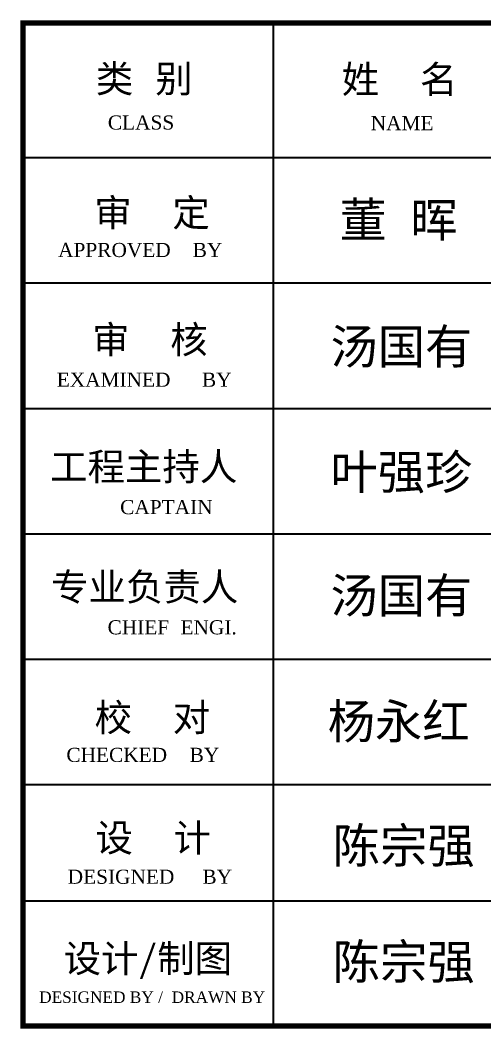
# Model space of a CAD drawing. Extents: x -3102990 to -851544, y -5293060 to -2540151.
# Drawn here: x -2026707 to -2023767, y -2666406 to -2660003 of the extents above; entities that cross this region are included whole.
import ezdxf

# ---------------------------------------------------------------- set-up
doc = ezdxf.new("R2010")
doc.units = 0
doc.header["$LTSCALE"] = 1000
doc.layers.get('0').update_dxf_attribs({"linetype": 'CONTINUOUS'})
doc.layers.add('PUB_TEXT', color=7, linetype='CONTINUOUS')
doc.layers.add('PUB_TITLE', color=4, linetype='CONTINUOUS')
doc.styles.add('GHF', font='times.ttf')
doc.styles.add('STYLE1', font='simhei.ttf', dxfattribs={"width": 0.8})

# ---------------------------------------------------------------- blocks, each defined once
blk = doc.blocks.new('A$C16496DF1')
at = {"layer": 'PUB_TITLE', "color": 4}
for p, q in [((99464.6, 12881.9), (99464.6, 6514.4)), ((97878.9, 12027.2), (103110.9, 12027.2)), ((97878.9, 11231.2), (103110.9, 11231.2)), ((97878.9, 10435.3), (103110.9, 10435.3)), ((97878.9, 9639.3), (103110.9, 9639.3)), ((97878.9, 8843.4), (103110.9, 8843.4)), ((97878.9, 8047.5), (103110.9, 8047.5)), ((97878.9, 7310.3), (103110.9, 7310.3))]:
    blk.add_line(p, q, dxfattribs=at)
at = {"layer": 'PUB_TITLE', "color": 4, "const_width": 35.2}
blk.add_lwpolyline([(97878.9, 6514.4), (103110.9, 6514.4), (103110.9, 12881.9), (97878.9, 12881.9)], close=True, dxfattribs=at)
at = {"layer": 'PUB_TEXT'}
for s, height, style, p in [(' 类', 174.12, 'STYLE1', (98222.2, 12440.8)), ('别', 174.1, 'STYLE1', (98717.5, 12440.8)), ('姓', 174.1, 'STYLE1', (99900.7, 12436.8)), ('名', 174.1, 'STYLE1', (100396, 12436.8)), ('CLASS', 89.55, 'GHF', (98417.1, 12205.2)), ('NAME', 89.55, 'GHF', (100084.1, 12201.2)), ('审', 174.1, 'STYLE1', (98330.9, 11590)), ('定', 174.1, 'STYLE1', (98826.2, 11590)), ('董 晖', 220, 'STYLE1', (99886, 11521.9)), ('APPROVED', 89.55, 'GHF', (98101.8, 11396.1)), ('BY', 89.55, 'GHF', (98955.3, 11396.1)), ('审', 174.1, 'STYLE1', (98317.4, 10785)), ('核', 174.1, 'STYLE1', (98812.7, 10785)), ('汤国有', 220, 'STYLE1', (99828, 10717.7)), ('EXAMINED', 89.55, 'GHF', (98093.1, 10572.5)), ('BY', 89.55, 'GHF', (99013.9, 10572.5)), ('工程主持人', 174.12, 'STYLE1', (98050.7, 9978.1)), ('叶强珍', 220, 'STYLE1', (99828, 9921.8)), ('CAPTAIN', 89.55, 'GHF', (98495.1, 9763.8)), ('专业负责人', 174.12, 'STYLE1', (98056.9, 9214.5)), ('汤国有', 220, 'STYLE1', (99828, 9137.7)), ('CHIEF', 89.55, 'GHF', (98415.4, 9000.9)), ('ENGI.', 89.55, 'GHF', (98877.6, 9000.9)), ('校', 174.1, 'STYLE1', (98333.1, 8385.8)), ('对', 174.1, 'STYLE1', (98828.4, 8385.8)), ('杨永红', 220, 'STYLE1', (99810.8, 8338.2)), ('CHECKED', 89.55, 'GHF', (98154.2, 8191.1)), ('BY', 89.55, 'GHF', (98935.7, 8191.1)), ('设', 174.1, 'STYLE1', (98338.4, 7622.2)), ('计', 174.1, 'STYLE1', (98833.7, 7622.2)), ('陈宗强', 220, 'STYLE1', (99843.2, 7549.3)), ('DESIGNED', 89.55, 'GHF', (98162.5, 7417.4)), ('BY', 89.55, 'GHF', (99016.9, 7417.4)), ('设计/制图', 174.12, 'STYLE1', (98136.5, 6856.3)), ('陈宗强', 220, 'STYLE1', (99843.2, 6812.2))]:
    blk.add_text(s, height=height, dxfattribs=dict(at, style=style)).set_placement(p)
at = {"layer": 'PUB_TEXT', "insert": (97981.4, 6734), "char_height": 72.535, "width": 2286.63, "attachment_point": 1, "style": 'GHF'}
blk.add_mtext('DESIGNED BY /  DRAWN BY', dxfattribs=at)

msp = doc.modelspace()

# ---------------------------------------------------------------- block references
at = {"ltscale": 1.5}
msp.add_blockref('A$C16496DF1', (-2124567.88, -2672902.4), dxfattribs=at)

doc.saveas('drawing.dxf')
